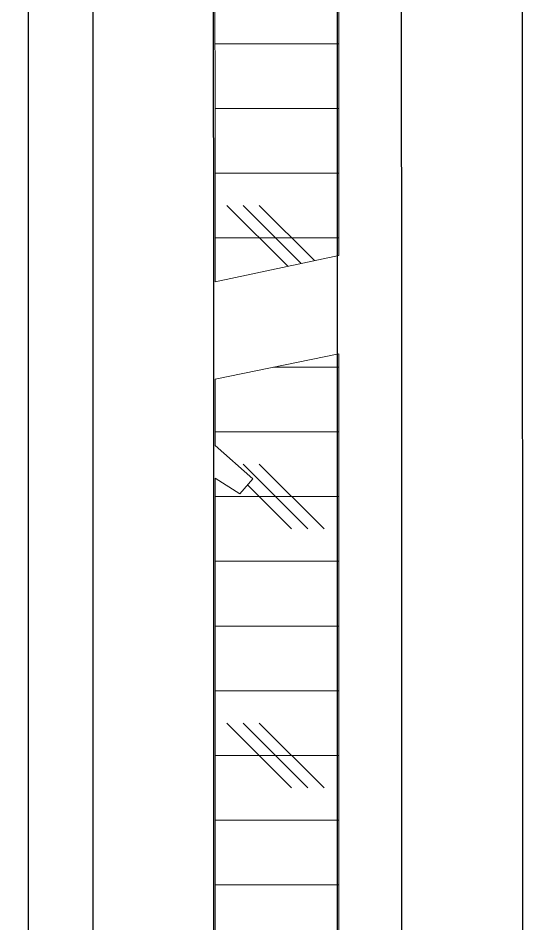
# Model space of a CAD drawing. Header units: inches. Extents: x -20.7 to 76.3, y -55.2 to 19.1.
# Drawn here: x -14.038 to -13.063, y -3.869 to -2.118 of the extents above; entities that cross this region are included whole.
import ezdxf

# ---------------------------------------------------------------- set-up
doc = ezdxf.new("R2010")
doc.units = ezdxf.units.IN
doc.header["$MEASUREMENT"] = 0
for name, color, linetype, lineweight in [('.ATI-HATCH', 7, 'Continuous', 0), ('G-ANNO-TTLB', 7, 'Continuous', 0), ('TYVEK', 7, 'Continuous', 0)]:
    doc.layers.add(name, color=color, linetype=linetype, lineweight=lineweight)

# ---------------------------------------------------------------- blocks, each defined once
blk = doc.blocks.new('Block_675')
at = {"layer": '.ATI-HATCH'}
for points, knots in [([(-13.4189, -2.5769), (-13.4189, -2.5769), (-13.6573, -2.628), (-13.6573, -2.628), (-13.6573, -2.628), (-13.6597, 0.9549), (-13.6597, 0.9549), (-13.6597, 0.9549), (-13.1881, 0.6845), (-13.1881, 0.6845), (-13.1881, 0.6845), (-13.4186, 0.5482), (-13.4186, 0.5482), (-13.4186, 0.5482), (-13.4189, 0.5483), (-13.4189, 0.5483), (-13.4189, 0.5483), (-13.4189, -2.5769), (-13.4189, -2.5769)], [0, 0, 0, 0, 1, 1, 1, 2, 2, 2, 3, 3, 3, 4, 4, 4, 5, 5, 5, 6, 6, 6, 6]), ([(-13.6571, -3.0075), (-13.6571, -3.0075), (-13.6099, -3.0378), (-13.6099, -3.0378), (-13.6099, -3.0378), (-13.5846, -3.0086), (-13.5846, -3.0086), (-13.5846, -3.0086), (-13.6571, -2.9442), (-13.6571, -2.9442), (-13.6571, -2.9442), (-13.6571, -2.8441), (-13.6571, -2.8441), (-13.6571, -2.8441), (-13.6571, -2.8163), (-13.6571, -2.8163), (-13.6571, -2.8163), (-13.4189, -2.7671), (-13.4189, -2.7671), (-13.4189, -2.7671), (-13.4189, -4.9697), (-13.4189, -4.9697), (-13.4189, -4.9697), (-13.6571, -4.8331), (-13.6571, -4.8331), (-13.6571, -4.8331), (-13.6571, -3.0075), (-13.6571, -3.0075)], [0, 0, 0, 0, 1, 1, 1, 2, 2, 2, 3, 3, 3, 4, 4, 4, 5, 5, 5, 6, 6, 6, 7, 7, 7, 8, 8, 8, 9, 9, 9, 9])]:
    blk.add_open_spline(points, degree=3, knots=knots, dxfattribs=at)
at = {"layer": '.ATI-HATCH', "color": 8, "lineweight": 0, "true_color": 0x808080}
for points in [[(-13.6576, -2.1679), (-13.6576, -2.1679), (-13.4189, -2.1679), (-13.4189, -2.1679)], [(-13.6575, -2.293), (-13.6575, -2.293), (-13.4189, -2.293), (-13.4189, -2.293)], [(-13.6574, -2.418), (-13.6574, -2.418), (-13.4189, -2.418), (-13.4189, -2.418)], [(-13.5173, -2.598), (-13.5173, -2.598), (-13.6348, -2.4805), (-13.6348, -2.4805)], [(-13.4915, -2.5925), (-13.4915, -2.5925), (-13.6035, -2.4805), (-13.6035, -2.4805)], [(-13.4658, -2.587), (-13.4658, -2.587), (-13.5722, -2.4805), (-13.5722, -2.4805)], [(-13.6573, -2.543), (-13.6573, -2.543), (-13.4189, -2.543), (-13.4189, -2.543)], [(-13.5448, -2.7931), (-13.5448, -2.7931), (-13.4189, -2.7931), (-13.4189, -2.7931)], [(-13.6571, -2.9182), (-13.6571, -2.9182), (-13.4189, -2.9182), (-13.4189, -2.9182)], [(-13.4785, -3.1057), (-13.4785, -3.1057), (-13.6035, -2.9807), (-13.6035, -2.9807)], [(-13.4472, -3.1057), (-13.4472, -3.1057), (-13.5722, -2.9807), (-13.5722, -2.9807)], [(-13.5097, -3.1057), (-13.5097, -3.1057), (-13.5949, -3.0205), (-13.5949, -3.0205)], [(-13.6571, -3.0432), (-13.6571, -3.0432), (-13.4189, -3.0432), (-13.4189, -3.0432)], [(-13.6571, -3.1682), (-13.6571, -3.1682), (-13.4189, -3.1682), (-13.4189, -3.1682)], [(-13.6571, -3.2933), (-13.6571, -3.2933), (-13.4189, -3.2933), (-13.4189, -3.2933)], [(-13.6571, -3.4183), (-13.6571, -3.4183), (-13.4189, -3.4183), (-13.4189, -3.4183)], [(-13.5097, -3.6059), (-13.5097, -3.6059), (-13.6348, -3.4808), (-13.6348, -3.4808)], [(-13.4785, -3.6059), (-13.4785, -3.6059), (-13.6035, -3.4808), (-13.6035, -3.4808)], [(-13.4472, -3.6059), (-13.4472, -3.6059), (-13.5722, -3.4808), (-13.5722, -3.4808)], [(-13.6571, -3.5433), (-13.6571, -3.5433), (-13.4189, -3.5433), (-13.4189, -3.5433)], [(-13.6571, -3.6684), (-13.6571, -3.6684), (-13.4189, -3.6684), (-13.4189, -3.6684)], [(-13.6571, -3.7934), (-13.6571, -3.7934), (-13.4189, -3.7934), (-13.4189, -3.7934)]]:
    blk.add_open_spline(points, degree=3, dxfattribs=at)

msp = doc.modelspace()

# ---------------------------------------------------------------- hatches: boundary and pattern name
at = {"layer": 'G-ANNO-TTLB', "true_color": 0xff00ff, "transparency": 33554687}
h = msp.add_hatch(color=6, dxfattribs=at)
edge = h.paths.add_edge_path()
edge.add_spline(control_points=[(20.0342, -15.1346), (20.0342, -15.1346), (-20.6658, -15.1346), (-20.6658, -15.1346), (-20.6658, -15.1346), (-20.6658, 19.0008), (-20.6658, 19.0008), (-20.6658, 19.0008), (20.0342, 19.0008), (20.0342, 19.0008), (20.0342, 19.0008), (20.0342, -15.1346), (20.0342, -15.1346)], knot_values=[0, 0, 0, 0, 1, 1, 1, 2, 2, 2, 3, 3, 3, 4, 4, 4, 4], degree=3, periodic=0)
edge = h.paths.add_edge_path()
edge.add_spline(control_points=[(-20.5408, 18.8757), (-20.5408, 18.8757), (-20.5408, -15.0095), (-20.5408, -15.0095), (-20.5408, -15.0095), (19.9092, -15.0095), (19.9092, -15.0095), (19.9092, -15.0095), (19.9092, 18.8757), (19.9092, 18.8757), (19.9092, 18.8757), (-20.5408, 18.8757), (-20.5408, 18.8757)], knot_values=[0, 0, 0, 0, 1, 1, 1, 2, 2, 2, 3, 3, 3, 4, 4, 4, 4], degree=3, periodic=0)
edge.add_line((-20.5408, 18.8757), (-20.5408, 18.8757))

# ---------------------------------------------------------------- linework, layer by layer
at = {"layer": 'G-ANNO-TTLB'}
for points in [[(20.0342, -15.1346), (20.0342, -15.1346), (-20.6658, -15.1346), (-20.6658, -15.1346), (-20.6658, -15.1346), (-20.6658, 19.0008), (-20.6658, 19.0008), (-20.6658, 19.0008), (20.0342, 19.0008), (20.0342, 19.0008), (20.0342, 19.0008), (20.0342, -15.1346), (20.0342, -15.1346)], [(-20.5408, 18.8757), (-20.5408, 18.8757), (-20.5408, -15.0095), (-20.5408, -15.0095), (-20.5408, -15.0095), (19.9092, -15.0095), (19.9092, -15.0095), (19.9092, -15.0095), (19.9092, 18.8757), (19.9092, 18.8757), (19.9092, 18.8757), (-20.5408, 18.8757), (-20.5408, 18.8757)]]:
    msp.add_open_spline(points, degree=3, knots=[0, 0, 0, 0, 1, 1, 1, 2, 2, 2, 3, 3, 3, 4, 4, 4, 4], dxfattribs=at)
at = {"layer": 'TYVEK', "color": 33, "lineweight": 25, "true_color": 0xcc9966}
for p, q in [((-13.6601, -2.6205), (-13.6626, 0.9627)), ((-14.0184, 0.8978), (-14.0184, -2.7518)), ((-14.0184, 0.8978), (-14.0184, -2.7518)), ((-13.8934, 0.8261), (-13.8934, -4.9606)), ((-13.0637, -2.6855), (-13.0659, 0.6204)), ((-13.4218, 0.5556), (-13.4218, -2.7596)), ((-13.2993, 0.4853), (-13.2979, -2.7339)), ((-13.66, -3), (-13.6601, -2.6205)), ((-13.0634, -3.1788), (-13.0637, -2.6855)), ((-13.2979, -2.7339), (-13.2967, -5.3027)), ((-14.0184, -2.7518), (-14.0184, -4.8889)), ((-14.0184, -2.7518), (-14.0184, -4.8889)), ((-13.4218, -2.7596), (-13.4218, -5.2311)), ((-13.66, -4.8255), (-13.66, -3)), ((-13.0634, -5.1677), (-13.0634, -3.1788))]:
    msp.add_line(p, q, dxfattribs=at)

# ---------------------------------------------------------------- block references
at = {"layer": '.ATI-HATCH'}
msp.add_blockref('Block_675', (0, 0), dxfattribs=at)

doc.saveas('drawing.dxf')
